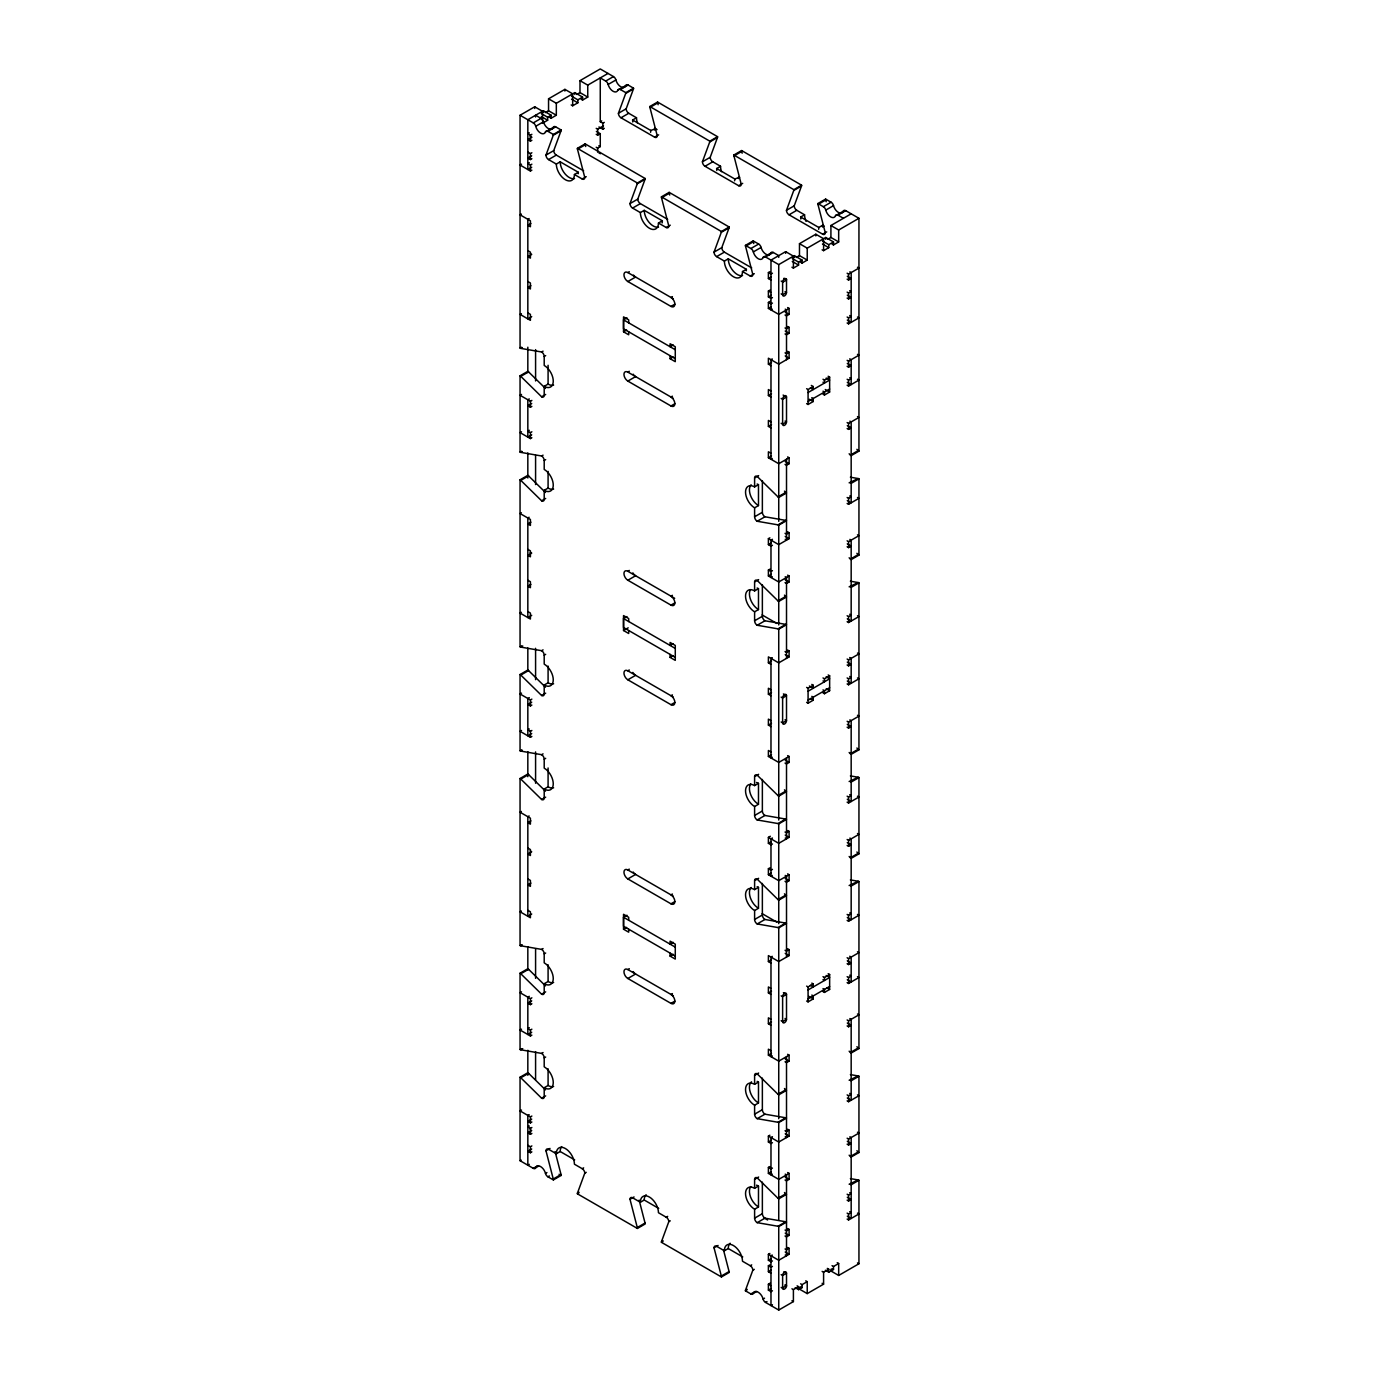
<?xml version="1.0" encoding="UTF-8"?>
<svg xmlns="http://www.w3.org/2000/svg" width="1379" height="1379" viewBox="0 0 1379 1379"><rect width="100%" height="100%" fill="white"/><g stroke="black" fill="none" stroke-linecap="round" stroke-linejoin="round"><path stroke-width="1.5" d="M670.091 953.096L670.091 956.095L675.279 959.077L675.279 944.15L670.091 941.15L670.091 944.15L673.211 942.357M670.091 654.404L670.091 657.387L675.279 660.369L675.279 645.441L670.091 642.459L670.091 645.441L673.211 643.648M670.091 355.696L670.091 358.695L675.279 361.677L675.279 346.732L670.091 343.75L670.091 346.732L673.211 344.94M556.323 164.067L560.202 161.826L578.318 172.272L574.422 174.512A12.807 7.395 60 0 1 565.373 179.735A12.807 7.395 60 0 1 556.323 164.067L548.566 159.585A3.654 2.12 60 0 1 545.981 155.103L553.255 135.263A3.654 2.12 60 0 0 553.375 134.47L561.132 129.988L555.668 126.851A3.654 2.12 60 0 0 553.238 127.437A7.309 4.223 60 0 1 548.359 128.592A7.309 4.223 60 0 1 543.481 121.8A3.654 2.12 60 0 0 541.033 118.404L535.586 115.25L535.586 116.991M545.981 155.103L553.737 150.621L561.029 130.781A3.654 2.12 60 0 0 561.132 129.988M658.662 134.849L654.629 137.176L620.998 117.767A3.654 2.12 60 0 1 618.413 113.285L625.687 93.444A3.654 2.12 60 0 0 625.807 92.652L633.564 88.187L628.1 85.033A3.654 2.12 60 0 0 625.67 85.619A7.309 4.223 60 0 1 620.791 86.774A7.309 4.223 60 0 1 615.913 79.982A3.654 2.12 60 0 0 613.465 76.586L600.261 68.95L579.99 80.654L579.99 92.6L587.747 97.082L587.747 85.136L608.018 73.432M618.413 113.285L626.169 108.803L633.444 88.963A3.654 2.12 60 0 0 633.564 88.187M640.356 212.573L644.234 210.332L662.334 220.795L658.455 223.036A12.807 7.395 60 0 1 649.406 228.259A12.807 7.395 60 0 1 640.356 212.573L632.582 208.091A3.654 2.12 60 0 1 629.996 203.609L637.288 183.786A3.654 2.12 60 0 0 637.391 182.993L645.165 178.512L585.144 143.864L577.387 148.346A3.654 2.12 60 0 0 577.491 149.26L584.782 177.495A3.654 2.12 60 0 1 582.197 178.994L574.422 174.512M629.996 203.609L637.77 199.128L645.044 179.304A3.654 2.12 60 0 0 645.165 178.512M742.695 183.355L738.644 185.7L705.014 166.273A3.654 2.12 60 0 1 702.428 161.791L709.72 141.968A3.654 2.12 60 0 0 709.823 141.175L717.58 136.693L657.576 102.046L649.819 106.528A3.654 2.12 60 0 0 649.923 107.441L657.214 135.676A3.654 2.12 60 0 1 654.629 137.176M702.428 161.791L710.202 157.309L717.476 137.486A3.654 2.12 60 0 0 717.58 136.693M724.371 261.079L728.267 258.838L746.367 269.301L742.488 271.542A12.807 7.395 60 0 1 733.438 276.765A12.807 7.395 60 0 1 724.371 261.079L716.615 256.615A3.654 2.12 60 0 1 714.029 252.133L721.32 232.293A3.654 2.12 60 0 0 721.424 231.5L729.181 227.018L669.177 192.37L661.42 196.852A3.654 2.12 60 0 0 661.524 197.766L668.798 226.018A3.654 2.12 60 0 1 666.212 227.501L658.455 223.036M714.029 252.133L721.786 247.651L729.077 227.811A3.654 2.12 60 0 0 729.181 227.018M826.728 231.879L822.677 234.206L789.047 214.796A3.654 2.12 60 0 1 786.461 210.315L793.752 190.474A3.654 2.12 60 0 0 793.856 189.681L801.613 185.2L741.609 150.552L733.835 155.034A3.654 2.12 60 0 0 733.956 155.948L741.23 184.2A3.654 2.12 60 0 1 738.644 185.7M786.461 210.315L794.218 205.833L801.509 185.993A3.654 2.12 60 0 0 801.613 185.2M639.132 1200.092L645.044 1223.052A3.654 2.12 60 0 1 645.165 1223.966L637.391 1228.448L577.387 1193.8A3.654 2.12 60 0 1 577.491 1193.007L584.782 1173.167L586.23 1172.34M723.613 1250.374L729.077 1271.559A3.654 2.12 60 0 1 729.181 1272.472L721.424 1276.954L661.42 1242.307A3.654 2.12 60 0 1 661.524 1241.514L668.798 1221.691L670.263 1220.846M795.183 1287.676L798.579 1289.641L798.579 1286.659L793.408 1289.641L793.408 1301.586L778.739 1310.05L765.535 1302.414A3.654 2.12 60 0 1 763.087 1299.018A7.309 4.223 60 0 0 758.209 1292.226A7.309 4.223 60 0 0 753.33 1293.381A3.654 2.12 60 0 1 750.9 1293.967L745.436 1290.813A3.654 2.12 60 0 1 745.556 1290.037L752.831 1270.197L754.296 1269.352M543.067 351.145L541.619 351.99L520.797 348.387A3.654 2.12 60 0 1 520.055 348.077L520.055 115.25L534.724 106.786L542.481 111.268L542.481 120.594M548.549 98.805L556.323 103.27L556.323 115.233L548.549 110.751L548.549 98.805L564.907 89.359L572.664 93.841L572.664 105.787L571.199 104.942M549.687 117.37L551.152 118.215L551.152 115.233L543.378 110.751L527.829 119.732L527.829 169.514L531.708 167.273M556.323 103.27L574.819 92.6L582.576 97.082L582.576 100.064L581.128 99.219M545.326 112.613L548.549 110.751M576.75 94.461L579.99 92.6M520.055 115.25L533.277 122.886L541.033 118.404M604.295 122.369L602.847 123.214L600.261 121.714L600.261 77.913L605.709 81.068L613.465 76.586M541.344 113.595L547.653 117.232L551.152 115.233M571.527 96.168L577.835 99.822L582.576 97.082M533.277 122.886A3.654 2.12 60 0 1 535.724 126.282L543.481 121.8M605.709 81.068A3.654 2.12 60 0 1 608.156 84.464L615.913 79.982M542.481 123.214L547.653 120.232L547.653 117.232M551.152 118.215L556.323 115.233M572.664 105.787L577.835 102.804L577.835 99.822M582.576 100.064L587.747 97.082M529.277 132.832L527.829 133.66L530.415 135.159L531.863 134.315M531.708 137.4L527.829 139.641L530.415 141.141L531.863 140.296M535.724 126.282A7.309 4.223 60 0 0 540.602 133.073A7.309 4.223 60 0 0 545.481 131.919L553.238 127.437M608.156 84.464A7.309 4.223 60 0 0 613.034 91.255A7.309 4.223 60 0 0 617.913 90.1L625.67 85.619M545.481 131.919A3.654 2.12 60 0 1 547.911 131.333L555.668 126.851M617.913 90.1A3.654 2.12 60 0 1 620.343 89.514L628.1 85.033M553.255 135.263L561.029 130.781M625.687 93.444L633.444 88.963M527.829 152.086L530.415 153.586L531.863 152.741M531.708 155.827L527.829 158.068L530.415 159.55L531.863 158.723M521.521 164.187L520.055 165.032L530.415 171.013L531.863 170.169M529.277 162.705L527.829 163.532L530.415 165.032L531.863 164.187M600.261 121.714L601.709 120.887M596.211 128.35L597.676 129.195L603.485 125.834M548.566 159.585L556.323 155.103L583.645 170.875M620.998 117.767L628.755 113.285L636.512 117.767A12.807 7.395 60 0 0 637.529 123.145M598.969 126.954L602.847 129.195L604.295 128.35M596.211 134.315L597.676 135.159L600.261 133.677L600.261 146.605L597.676 148.105L596.211 147.26M577.491 149.26L585.248 144.778A3.654 2.12 60 0 1 585.144 143.864M649.923 107.441L657.68 102.96A3.654 2.12 60 0 1 657.576 102.046M632.789 121.99A12.807 7.395 60 0 1 632.633 120.007L636.512 117.767M599.124 153.241L600.261 152.586L600.261 153.776M650.595 132.281A12.807 7.395 60 0 0 650.733 130.453L655.594 128.781M521.365 214.073L520.055 214.814L530.415 220.795L530.415 226.759L527.829 225.277L530.932 223.484M582.197 178.994L586.23 176.667M529.122 218.554L527.829 219.295L527.829 318.859L531.708 316.618M637.288 183.786L645.044 179.304M709.72 141.968L717.476 137.486M632.582 208.091L640.356 203.609L667.677 219.382M705.014 166.273L712.788 161.791L720.545 166.273A12.807 7.395 60 0 0 721.562 171.668M661.524 197.766L669.28 193.284A3.654 2.12 60 0 1 669.177 192.37M733.956 155.948L741.712 151.466A3.654 2.12 60 0 1 741.609 150.552M716.804 170.513A12.807 7.395 60 0 1 716.666 168.514L720.545 166.273M530.932 285.712L527.829 287.504L530.415 288.987L530.415 283.023L527.829 281.523M734.611 180.787A12.807 7.395 60 0 0 734.766 178.977L739.627 177.288M666.212 227.501L670.263 225.173M521.365 313.636L520.055 314.378L530.415 320.359L530.415 314.378L527.829 312.895M672.418 296.623L670.97 297.45A5.482 3.172 60 0 1 674.848 304.173L670.97 306.414L627.841 281.523A5.482 3.172 60 0 1 623.963 274.8A5.482 3.172 60 0 1 627.841 272.559L629.307 271.715M627.841 281.523L635.616 277.041A5.482 3.172 60 0 1 633.478 275.093M520.055 348.077L521.521 347.249M721.32 232.293L729.077 227.811M793.752 190.474L801.509 185.993M520.797 348.387L522.262 347.542M716.615 256.615L724.371 252.133L751.71 267.905M789.047 214.796L796.803 210.315L804.578 214.796A12.807 7.395 60 0 0 806.043 221.364M545.481 388.482L528.571 371.882A3.654 2.12 60 0 0 527.829 371.33L520.055 375.812A3.654 2.12 60 0 1 520.797 376.364L541.619 396.79A3.654 2.12 60 0 0 544.205 395.308L544.205 386.344A12.807 7.395 60 0 0 553.255 381.121A12.807 7.395 60 0 0 544.205 365.435L544.205 356.471L545.67 355.627M742.488 271.542L750.245 276.024A3.654 2.12 60 0 0 752.831 274.524L745.556 246.289A3.654 2.12 60 0 1 745.436 245.376L753.193 240.894L758.657 244.031A3.654 2.12 60 0 1 761.087 247.444A7.309 4.223 60 0 0 765.966 254.236A7.309 4.223 60 0 0 770.844 253.064A3.654 2.12 60 0 1 773.291 252.478L778.739 255.632L778.739 257.373M822.677 234.206A3.654 2.12 60 0 0 825.263 232.706L817.971 204.471A3.654 2.12 60 0 1 817.868 203.558L825.625 199.076L831.089 202.213A3.654 2.12 60 0 1 833.519 205.626A7.309 4.223 60 0 0 838.398 212.418A7.309 4.223 60 0 0 843.276 211.246A3.654 2.12 60 0 1 845.723 210.659L858.945 218.296L858.945 451.14L851.171 455.622A3.654 2.12 60 0 1 850.429 455.07L849.136 453.777M745.556 246.289L753.313 241.808A3.654 2.12 60 0 1 753.193 240.894M817.971 204.471L825.745 199.989A3.654 2.12 60 0 1 825.625 199.076M520.797 376.364L528.571 371.882M800.837 219.02A12.807 7.395 60 0 1 800.682 217.037L804.578 214.796M628.703 331.805L628.703 334.787L623.532 331.805L623.532 319.859L626.98 317.859M745.436 245.376L750.9 248.513L758.657 244.031M817.868 203.558L823.332 206.695L831.089 202.213M750.9 248.513A3.654 2.12 60 0 1 753.33 251.909L761.087 247.444M823.332 206.695A3.654 2.12 60 0 1 825.762 210.108L833.519 205.626M623.532 331.805L626.635 330.012M521.521 394.446L520.055 395.273L530.415 401.255L531.863 400.41M753.33 251.909A7.309 4.223 60 0 0 758.209 258.718A7.309 4.223 60 0 0 763.087 257.545L770.844 253.064M825.762 210.108A7.309 4.223 60 0 0 830.641 216.899A7.309 4.223 60 0 0 835.519 215.727L843.276 211.246M763.087 257.545A3.654 2.12 60 0 1 765.535 256.959L773.291 252.478M835.519 215.727A3.654 2.12 60 0 1 837.967 215.141L845.723 210.659M818.643 229.293A12.807 7.395 60 0 0 818.798 227.483L822.677 225.242L824.125 226.087M544.205 386.344L548.084 384.103A12.807 7.395 60 0 0 553.617 385.12M529.277 398.927L527.829 399.755L527.829 437.091L531.708 434.85M791.942 267.233L793.408 268.078L793.408 256.132L785.651 251.65L770.982 260.114L770.982 309.896L772.274 309.155M799.475 243.669L807.232 248.151L807.232 260.097L799.475 255.615L799.475 243.669L815.816 234.223L823.591 238.705L823.591 250.65L822.125 249.823M858.945 218.296L838.673 230L838.673 241.946L830.916 237.464L830.916 225.518L851.171 213.814M750.245 276.024L754.296 273.68M541.619 396.79L545.67 394.463M531.708 403.495L527.829 405.736L530.415 407.236L531.863 406.391M765.535 256.959L778.739 264.596L794.304 255.615L802.061 260.097L802.061 263.079L800.613 262.234M807.232 248.151L825.745 237.464L833.502 241.946L833.502 244.928L832.037 244.1M770.982 280.023L768.396 278.541L768.396 272.559L769.861 271.715M796.252 257.477L799.475 255.615M827.676 239.325L830.916 237.464M772.447 273.214L770.982 274.059L768.396 272.559M768.396 278.541L771.309 276.851M792.27 258.459L798.579 262.113L802.061 260.097M822.453 241.049L828.762 244.686L833.502 241.946M793.408 268.078L798.579 265.096L798.579 262.113M802.061 263.079L807.232 260.097M823.591 250.65L828.762 247.668L828.762 244.686M833.502 244.928L838.673 241.946M521.521 431.782L520.055 432.61L530.415 438.591L531.863 437.746M782.617 282.264L786.513 280.023L783.927 278.541M672.418 396.187L670.97 397.014A5.482 3.172 60 0 1 674.848 403.737L670.97 405.978L627.841 381.087A5.482 3.172 60 0 1 623.963 374.364A5.482 3.172 60 0 1 627.841 372.123L629.307 371.296M772.447 297.605L770.982 298.45L768.396 296.95L768.396 290.986L769.861 290.142M529.277 430.282L527.829 431.127L530.415 432.61L531.863 431.782M768.396 296.95L771.309 295.278M627.841 381.087L635.616 376.605A5.482 3.172 60 0 1 633.168 374.192M670.091 358.695L673.211 356.902M785.047 315.033L786.513 315.877L789.098 314.378L789.098 308.413L778.739 314.378L768.396 308.413L768.396 302.432L770.344 301.312M772.447 303.087L770.982 303.932L768.396 302.432M768.396 308.413L771.309 306.724M520.055 375.812L520.055 452.088L521.521 451.243M520.055 452.088A3.654 2.12 60 0 0 520.797 452.381L522.262 451.554M847.137 273.214L848.585 274.059L858.945 268.078L857.479 267.25M520.797 452.381L541.619 456.001L543.067 455.156M847.137 279.196L848.585 280.023L851.171 278.541L847.292 276.3M545.481 492.493L528.571 475.893A3.654 2.12 60 0 0 527.829 475.341L520.055 479.806A3.654 2.12 60 0 1 520.797 480.375L541.619 500.801A3.654 2.12 60 0 0 544.205 499.301L544.205 490.338A12.807 7.395 60 0 0 553.255 485.115A12.807 7.395 60 0 0 544.205 469.429L544.205 460.465L545.67 459.638M520.797 480.375L528.571 475.893M785.047 333.959L786.513 334.787L789.098 333.304L789.098 327.323L786.513 328.823L785.047 327.978M847.137 292.141L848.585 292.969L851.171 291.486L849.723 290.641M847.137 298.105L848.585 298.95L851.171 297.45L847.292 295.209M544.205 490.338L548.084 488.097A12.807 7.395 60 0 0 553.617 489.114M772.274 358.936L770.982 359.678L770.982 459.241L772.274 458.5M787.633 351.369L789.098 352.214L789.098 358.195L778.739 364.159L768.396 358.195L768.396 364.159L771.499 362.367M789.098 352.214L786.513 353.713L785.047 352.869M847.137 317.032L848.585 317.859L851.171 316.377L849.723 315.532M541.619 500.801L545.67 498.457M521.365 512.764L520.055 513.522L530.415 519.487L530.415 525.468L527.829 523.968L530.932 522.176M847.137 322.996L848.585 323.841L858.945 317.859L857.479 317.032M529.122 517.246L527.829 518.004L527.829 617.568L531.708 615.327M770.982 391.05L768.396 389.55L768.396 395.532L771.499 393.739M847.137 360.333L848.585 361.177L858.945 355.196L857.479 354.369M806.629 388.706L808.077 389.55L813.248 386.551L813.248 389.55L810.352 387.861M823.004 379.242L824.47 380.087L829.641 377.105L829.641 392.032L824.47 395.015L823.004 394.17M847.137 366.314L848.585 367.159L851.171 365.659L847.292 363.418M808.06 392.532L829.624 380.087L826.176 378.105M808.06 401.496L829.624 389.05M770.982 421.905L768.396 420.423L768.396 426.387L771.499 424.594M847.137 379.259L848.585 380.087L851.171 378.604L849.723 377.76M806.629 403.633L808.077 404.478L813.248 401.496L813.248 398.497L811.8 397.669M847.137 385.224L848.585 386.068L858.945 380.087L857.479 379.259M530.932 584.403L527.829 586.196L530.415 587.695L530.415 581.714L527.829 580.231M770.982 453.277L768.396 451.778L768.396 457.759L771.499 455.966M521.365 612.328L520.055 613.086L530.415 619.05L530.415 613.086L527.829 611.587M785.047 464.378L786.513 465.223L789.098 463.723L789.098 457.759L778.739 463.723L768.396 457.759M847.137 422.56L848.585 423.405L858.945 417.441L857.479 416.596M757.192 521.262L764.949 516.78L785.771 520.383A3.654 2.12 60 0 1 786.513 520.676L778.739 525.158A3.654 2.12 60 0 0 777.997 524.865L757.192 521.262A3.654 2.12 60 0 1 754.606 516.78L754.606 507.817A12.807 7.395 60 0 1 745.539 492.131A12.807 7.395 60 0 1 754.606 486.908L754.606 477.944L758.64 475.617M847.137 428.541L848.585 429.386L851.171 427.886L847.292 425.646M754.606 486.908L758.484 484.667L758.484 505.576L754.606 507.817M672.418 595.314L670.97 596.159A5.482 3.172 60 0 1 674.848 602.882L670.97 605.122L627.841 580.231A5.482 3.172 60 0 1 623.963 573.509A5.482 3.172 60 0 1 627.841 571.268L629.307 570.423M627.841 580.231L635.616 575.75A5.482 3.172 60 0 1 632.858 572.854M777.997 496.888L785.771 492.406A3.654 2.12 60 0 0 786.513 492.958L778.739 497.44A3.654 2.12 60 0 1 777.997 496.888L757.192 476.444A3.654 2.12 60 0 0 754.606 477.944M850.429 455.07L858.203 450.588A3.654 2.12 60 0 0 858.945 451.14M520.055 479.806L520.055 646.785L521.521 645.941M520.055 646.785A3.654 2.12 60 0 0 520.797 647.096L522.744 645.975M754.606 516.78L762.363 512.298L762.363 480.737M520.797 647.096L541.619 650.698L543.067 649.854M545.481 687.19L528.571 670.59A3.654 2.12 60 0 0 527.829 670.039L520.055 674.521A3.654 2.12 60 0 1 520.797 675.072L541.619 695.499A3.654 2.12 60 0 0 544.205 693.999L544.205 685.035A12.807 7.395 60 0 0 553.255 679.813A12.807 7.395 60 0 0 544.205 664.126L544.205 655.18L545.67 654.336M777.997 524.865L785.771 520.383M849.136 482.822L858.203 478.565A3.654 2.12 60 0 1 858.945 478.858L858.945 555.134L851.171 559.615A3.654 2.12 60 0 1 850.429 559.064L849.136 557.788M858.945 478.858L851.171 483.339A3.654 2.12 60 0 0 850.429 483.046M520.797 675.072L528.571 670.59M628.703 630.513L628.703 633.495L623.532 630.513L623.532 618.55L626.98 616.568M772.447 545.274L770.982 546.118L768.396 544.636L768.396 538.655L769.861 537.81M772.447 539.31L770.982 540.154L770.982 577.491L772.274 576.732M768.396 544.636L771.309 542.947M768.396 538.655L778.739 544.636L789.098 538.655L789.098 532.673L786.513 534.173L785.047 533.328M847.137 497.491L848.585 498.336L851.171 496.836L849.723 495.992M623.532 630.513L628.186 627.824M521.521 693.137L520.055 693.982L530.415 699.963L531.863 699.119M847.137 503.473L848.585 504.3L858.945 498.336L857.479 497.491M544.205 685.035L548.084 682.795A12.807 7.395 60 0 0 553.617 683.812M529.277 697.619L527.829 698.463L527.829 735.8L531.708 733.559M541.619 695.499L545.67 693.172M531.708 702.204L527.829 704.428L530.415 705.927L531.863 705.083M785.047 582.627L786.513 583.455L789.098 581.972L789.098 575.991L778.739 581.972L768.396 575.991L768.396 570.01L769.861 569.182M772.447 570.665L770.982 571.509L768.396 570.01M757.192 625.256L764.949 620.774L785.771 624.377A3.654 2.12 60 0 1 786.513 624.687L778.739 629.169A3.654 2.12 60 0 0 777.997 628.858L757.192 625.256A3.654 2.12 60 0 1 754.606 620.774L754.606 611.811A12.807 7.395 60 0 1 745.539 596.124A12.807 7.395 60 0 1 754.606 590.901L754.606 581.938L758.64 579.611M768.396 575.991L771.309 574.319M754.606 590.901L758.484 588.661L758.484 609.57L754.606 611.811M521.521 730.474L520.055 731.318L530.415 737.3L531.863 736.455M847.137 540.809L848.585 541.637L858.945 535.673L857.479 534.828M672.418 694.878L670.97 695.723A5.482 3.172 60 0 1 674.848 702.445L670.97 704.686L627.841 679.795A5.482 3.172 60 0 1 623.963 673.073A5.482 3.172 60 0 1 627.841 670.832L629.307 669.987M529.277 728.991L527.829 729.819L530.415 731.318L531.863 730.474M847.137 546.773L848.585 547.618L851.171 546.118L847.292 543.878M627.841 679.795L635.616 675.314A5.482 3.172 60 0 1 632.858 672.418M670.091 657.387L673.211 655.594M777.997 600.882L785.771 596.4A3.654 2.12 60 0 0 786.513 596.952L778.739 601.434A3.654 2.12 60 0 1 777.997 600.882L757.192 580.456A3.654 2.12 60 0 0 754.606 581.938M850.429 559.064L858.203 554.582A3.654 2.12 60 0 0 858.945 555.134M520.055 674.521L520.055 750.779L521.521 749.952M520.055 750.779A3.654 2.12 60 0 0 520.797 751.09L522.262 750.245M754.606 620.774L762.363 616.292L762.363 584.748M520.797 751.09L541.619 754.692L543.067 753.848M545.481 791.184L528.571 774.584A3.654 2.12 60 0 0 527.829 774.033L520.055 778.514A3.654 2.12 60 0 1 520.797 779.066L541.619 799.492A3.654 2.12 60 0 0 544.205 798.01L544.205 789.047A12.807 7.395 60 0 0 553.255 783.824A12.807 7.395 60 0 0 544.205 768.137L544.205 759.174L545.67 758.329M777.997 628.858L785.771 624.377M849.136 586.816L858.203 582.559A3.654 2.12 60 0 1 858.945 582.869L858.945 749.831L851.171 754.313A3.654 2.12 60 0 1 850.429 753.761L849.136 752.486M858.945 582.869L851.171 587.351A3.654 2.12 60 0 0 850.429 587.04M520.797 779.066L528.571 774.584M544.205 789.047L548.084 786.806A12.807 7.395 60 0 0 553.617 787.823M772.274 657.645L770.982 658.386L770.982 757.95L772.274 757.209M787.633 650.078L789.098 650.922L789.098 656.887L778.739 662.868L768.396 656.887L768.396 662.868L771.499 661.075M789.098 650.922L786.513 652.405L785.047 651.577M847.137 615.723L848.585 616.568L851.171 615.068L849.723 614.241M541.619 799.492L545.67 797.165M521.365 811.473L520.055 812.214L530.415 818.195L530.415 824.159L527.829 822.677L530.932 820.884M847.137 621.705L848.585 622.532L858.945 616.568L857.479 615.723M529.122 815.954L527.829 816.696L527.829 916.259L531.708 914.018M770.982 689.741L768.396 688.259L768.396 694.223L771.499 692.43M847.137 659.041L848.585 659.886L858.945 653.905L857.479 653.06M806.629 687.397L808.077 688.242L813.248 685.26L813.248 688.242L809.37 686.001M823.004 677.951L824.47 678.778L829.641 675.796L829.641 690.741L824.47 693.723L823.004 692.879M847.137 665.006L848.585 665.85L851.171 664.35L847.292 662.127M808.06 691.241L829.624 678.796L826.176 676.796M808.06 700.204L829.624 687.759M770.982 720.614L768.396 719.114L768.396 725.095L771.499 723.303M847.137 677.951L848.585 678.796L851.171 677.296L849.723 676.468M806.629 702.342L808.077 703.187L813.248 700.187L813.248 697.205L811.8 696.361M847.137 683.932L848.585 684.777L858.945 678.796L857.479 677.951M530.932 883.112L527.829 884.904L530.415 886.387L530.415 880.423L527.829 878.923M770.982 751.969L768.396 750.486L768.396 756.45L771.499 754.658M521.365 911.036L520.055 911.778L530.415 917.759L530.415 911.778L527.829 910.295M785.047 763.087L786.513 763.932L789.098 762.432L789.098 756.45L778.739 762.432L768.396 756.45M847.137 721.269L848.585 722.113L858.945 716.132L857.479 715.287M757.192 819.953L764.949 815.472L785.771 819.074A3.654 2.12 60 0 1 786.513 819.385L778.739 823.866A3.654 2.12 60 0 0 777.997 823.556L757.192 819.953A3.654 2.12 60 0 1 754.606 815.472L754.606 806.508A12.807 7.395 60 0 1 745.539 790.839A12.807 7.395 60 0 1 754.606 785.599L754.606 776.636L758.64 774.308M847.137 727.233L848.585 728.078L851.171 726.595L847.292 724.354M754.606 785.599L758.484 783.358L758.484 804.267L754.606 806.508M672.418 894.023L670.97 894.85A5.482 3.172 60 0 1 674.848 901.573L670.97 903.814L627.841 878.923A5.482 3.172 60 0 1 623.963 872.2A5.482 3.172 60 0 1 627.841 869.959L629.307 869.132M627.841 878.923L635.616 874.441A5.482 3.172 60 0 1 633.168 872.028M777.997 795.58L785.771 791.098A3.654 2.12 60 0 0 786.513 791.649L778.739 796.131A3.654 2.12 60 0 1 777.997 795.58L757.192 775.153A3.654 2.12 60 0 0 754.606 776.636M850.429 753.761L858.203 749.28A3.654 2.12 60 0 0 858.945 749.831M520.055 778.514L520.055 945.494L521.521 944.649M520.055 945.494A3.654 2.12 60 0 0 520.797 945.787L522.262 944.943M754.606 815.472L762.363 810.99L762.363 779.445M520.797 945.787L541.619 949.39L543.067 948.562M545.481 985.882L528.571 969.282A3.654 2.12 60 0 0 527.829 968.73L520.055 973.212A3.654 2.12 60 0 1 520.797 973.764L541.619 994.207A3.654 2.12 60 0 0 544.205 992.708L544.205 983.744A12.807 7.395 60 0 0 553.255 978.521A12.807 7.395 60 0 0 544.205 962.835L544.205 953.872L545.67 953.027M777.997 823.556L785.771 819.074M849.136 781.514L858.203 777.256A3.654 2.12 60 0 1 858.945 777.566L858.945 853.842L851.171 858.324A3.654 2.12 60 0 1 850.429 857.772L849.136 856.48M858.945 777.566L851.171 782.048A3.654 2.12 60 0 0 850.429 781.738M520.797 973.764L528.571 969.282M628.703 929.205L628.703 932.187L623.532 929.205L623.532 917.259L626.98 915.26M772.447 843.982L770.982 844.827L768.396 843.327L768.396 837.363L770.344 836.243M772.447 838.001L770.982 838.846L770.982 876.182L772.274 875.441M768.396 843.327L771.309 841.655M768.396 837.363L778.739 843.327L789.098 837.363L789.098 831.382L786.513 832.882L785.047 832.037M847.137 796.183L848.585 797.028L851.171 795.545L849.723 794.7M623.532 929.205L626.635 927.412M521.521 991.846L520.055 992.69L530.415 998.655L531.863 997.81M847.137 802.164L848.585 803.009L858.945 797.028L857.479 796.2M544.205 983.744L548.084 981.503A12.807 7.395 60 0 0 553.617 982.52M529.277 996.327L527.829 997.155L527.829 1034.509L531.708 1032.268M541.619 994.207L545.67 991.863M531.708 1000.895L527.829 1003.136L530.415 1004.636L531.863 1003.791M785.047 881.319L786.513 882.164L789.098 880.664L789.098 874.7L778.739 880.664L768.396 874.7L768.396 868.718L769.861 867.874M772.447 869.373L770.982 870.218L768.396 868.718M757.192 923.947L764.949 919.483L785.771 923.085A3.654 2.12 60 0 1 786.513 923.378L778.739 927.86A3.654 2.12 60 0 0 777.997 927.567L757.192 923.947A3.654 2.12 60 0 1 754.606 919.483L754.606 910.519A12.807 7.395 60 0 1 745.539 894.833A12.807 7.395 60 0 1 754.606 889.61L754.606 880.647L758.64 878.302M768.396 874.7L771.309 873.01M754.606 889.61L758.484 887.369L758.484 908.278L754.606 910.519M521.521 1029.182L520.055 1030.027L530.415 1035.991L531.863 1035.146M847.137 839.501L848.585 840.345L858.945 834.364L857.479 833.537M672.418 993.587L670.97 994.431A5.482 3.172 60 0 1 674.848 1001.137L670.97 1003.378L627.841 978.487A5.482 3.172 60 0 1 623.963 971.764A5.482 3.172 60 0 1 627.841 969.54L629.307 968.696M529.277 1027.683L527.829 1028.527L530.415 1030.027L531.863 1029.182M847.137 845.482L848.585 846.31L851.171 844.827L847.292 842.586M627.841 978.487L635.616 974.005A5.482 3.172 60 0 1 633.168 971.592M670.091 956.095L673.211 954.302M777.997 899.573L785.771 895.109A3.654 2.12 60 0 0 786.513 895.66L778.739 900.142A3.654 2.12 60 0 1 777.997 899.573L757.192 879.147A3.654 2.12 60 0 0 754.606 880.647M850.429 857.772L858.203 853.291A3.654 2.12 60 0 0 858.945 853.842M520.055 973.212L520.055 1049.488L521.521 1048.643M520.055 1049.488A3.654 2.12 60 0 0 520.797 1049.781L522.744 1048.661M754.606 919.483L762.363 915.001L762.363 883.439M520.797 1049.781L541.619 1053.401L543.067 1052.556M545.481 1089.893L528.571 1073.293A3.654 2.12 60 0 0 527.829 1072.741L520.055 1077.223A3.654 2.12 60 0 1 520.797 1077.775L541.619 1098.201A3.654 2.12 60 0 0 544.205 1096.701L544.205 1087.738A12.807 7.395 60 0 0 553.255 1082.515A12.807 7.395 60 0 0 544.205 1066.829L544.205 1057.883L545.67 1057.038M777.997 927.567L785.771 923.085M849.136 885.525L858.203 881.267A3.654 2.12 60 0 1 858.945 881.56L858.945 1048.54L851.171 1053.022A3.654 2.12 60 0 1 850.429 1052.47L849.136 1051.194M858.945 881.56L851.171 886.042A3.654 2.12 60 0 0 850.429 885.749M520.797 1077.775L528.571 1073.293M544.205 1087.738L548.084 1085.497A12.807 7.395 60 0 0 553.617 1086.514M772.274 956.336L770.982 957.078L770.982 1056.659L772.274 1055.9M787.633 948.769L789.098 949.614L789.098 955.595L778.739 961.559L768.396 955.595L768.396 961.559L771.499 959.767M789.098 949.614L786.513 951.114L785.047 950.269M847.137 914.432L848.585 915.26L851.171 913.777L849.723 912.932M541.619 1098.201L545.67 1095.874M521.521 1110.078L520.055 1110.922L530.415 1116.887L531.863 1116.059M847.137 920.396L848.585 921.241L858.945 915.26L857.479 914.432M529.122 1114.646L527.829 1115.404L527.829 1165.186L529.277 1164.341M531.708 1119.127L527.829 1121.368L530.415 1122.868L531.863 1122.023M529.277 1126.005L527.829 1126.85L530.415 1128.35L531.863 1127.505M770.982 988.45L768.396 986.95L768.396 992.932L771.499 991.139M530.243 1129.746L531.708 1130.59L527.829 1132.831L530.415 1134.314L531.863 1133.469M847.137 957.733L848.585 958.577L858.945 952.613L857.479 951.769M527.829 1145.277L530.415 1146.759L531.863 1145.915M806.629 986.106L808.077 986.95L813.248 983.951L813.248 986.95L810.352 985.261M823.004 976.642L824.47 977.487L829.641 974.505L829.641 989.432L824.47 992.415L823.004 991.587M847.137 963.714L848.585 964.559L851.171 963.059L847.292 960.818M531.708 1149L527.829 1151.241L530.415 1152.741L531.863 1151.896M808.06 989.95L829.624 977.504L826.176 975.505M520.055 1077.223L520.055 1160.704L521.159 1160.067M808.06 998.896L829.624 986.45M555.099 1151.586L561.029 1174.529A3.654 2.12 60 0 1 561.132 1175.442L553.375 1179.924A3.654 2.12 60 0 0 553.255 1179.011L545.981 1150.775L550.014 1148.431M770.982 1019.322L768.396 1017.823L768.396 1023.787L771.499 1021.994M847.137 976.66L848.585 977.504L851.171 976.004L849.723 975.16M806.629 1001.033L808.077 1001.878L813.248 998.896L813.248 995.914L811.8 995.069M847.137 982.624L848.585 983.468L858.945 977.504L857.479 976.66M545.981 1150.775A3.654 2.12 60 0 1 548.566 1149.276L556.323 1153.758L560.202 1151.517A12.807 7.395 60 0 1 561.701 1146.621M520.055 1160.704L533.277 1168.341L535.224 1167.22M535.707 1166.927L537.638 1165.807M533.277 1168.341A3.654 2.12 60 0 0 535.724 1167.754L538.637 1166.065M535.724 1167.754A7.309 4.223 60 0 1 540.602 1166.582A7.309 4.223 60 0 1 545.481 1173.374L546.929 1172.546M545.481 1173.374A3.654 2.12 60 0 0 547.911 1176.787L549.376 1175.942M553.255 1179.011L561.029 1174.529M770.982 1050.677L768.396 1049.178L768.396 1055.159L771.499 1053.366M556.323 1153.758A12.807 7.395 60 0 1 565.373 1148.535A12.807 7.395 60 0 1 574.422 1164.204L582.197 1168.685L583.645 1167.858M785.047 1061.778L786.513 1062.623L789.098 1061.14L789.098 1055.159L778.739 1061.14L768.396 1055.159M847.137 1019.96L848.585 1020.805L858.945 1014.841L857.479 1013.996M757.192 1118.662L764.949 1114.18L785.771 1117.783A3.654 2.12 60 0 1 786.513 1118.076L778.739 1122.558A3.654 2.12 60 0 0 777.997 1122.265L757.192 1118.662A3.654 2.12 60 0 1 754.606 1114.18L754.606 1105.217A12.807 7.395 60 0 1 745.539 1089.531A12.807 7.395 60 0 1 754.606 1084.308L754.606 1075.344L758.64 1073.017M847.137 1025.942L848.585 1026.786L851.171 1025.286L847.292 1023.046M754.606 1084.308L758.484 1082.067L758.484 1102.976L754.606 1105.217M577.491 1193.007L578.939 1192.163M577.387 1193.8L578.835 1192.956M777.997 1094.288L785.771 1089.806A3.654 2.12 60 0 0 786.513 1090.358L778.739 1094.84A3.654 2.12 60 0 1 777.997 1094.288L757.192 1073.845A3.654 2.12 60 0 0 754.606 1075.344M850.429 1052.47L858.203 1047.988A3.654 2.12 60 0 0 858.945 1048.54M754.606 1114.18L762.363 1109.699L762.363 1078.137M637.391 1228.448A3.654 2.12 60 0 0 637.288 1227.534L629.996 1199.282L634.047 1196.955M777.997 1122.265L785.771 1117.783M849.136 1080.222L858.203 1075.965A3.654 2.12 60 0 1 858.945 1076.258L858.945 1152.534L851.171 1157.015A3.654 2.12 60 0 1 850.429 1156.464L849.136 1155.188M629.996 1199.282A3.654 2.12 60 0 1 632.582 1197.782L640.356 1202.264L644.234 1200.023A12.807 7.395 60 0 1 646.113 1194.731M858.945 1076.258L851.171 1080.74A3.654 2.12 60 0 0 850.429 1080.446M772.447 1142.691L770.982 1143.519L768.396 1142.036L768.396 1136.055L769.861 1135.21M772.447 1136.71L770.982 1137.554L770.982 1174.891L772.274 1174.15M768.396 1142.036L771.309 1140.347M768.396 1136.055L778.739 1142.036L789.098 1136.055L789.098 1130.091L786.513 1131.573L785.047 1130.728M847.137 1094.892L848.585 1095.736L851.171 1094.236L849.723 1093.392M847.137 1100.873L848.585 1101.7L858.945 1095.736L857.479 1094.892M637.288 1227.534L645.044 1223.052M640.356 1202.264A12.807 7.395 60 0 1 649.406 1197.041A12.807 7.395 60 0 1 658.455 1212.727L666.212 1217.209L667.677 1216.364M785.047 1180.028L786.513 1180.855L789.098 1179.373L789.098 1173.391L778.739 1179.373L768.396 1173.391L768.396 1167.427L769.861 1166.582M772.447 1168.082L770.982 1168.909L768.396 1167.427M757.192 1222.656L764.949 1218.174L785.771 1221.777A3.654 2.12 60 0 1 786.513 1222.087L778.739 1226.569A3.654 2.12 60 0 0 777.997 1226.259L757.192 1222.656A3.654 2.12 60 0 1 754.606 1218.174L754.606 1209.211A12.807 7.395 60 0 1 745.539 1193.542A12.807 7.395 60 0 1 754.606 1188.302L754.606 1179.338L758.64 1177.011M768.396 1173.391L771.309 1171.719M661.524 1241.514L662.971 1240.669M754.606 1188.302L758.484 1186.061L758.484 1206.97L754.606 1209.211M661.42 1242.307L662.868 1241.462M847.137 1138.209L848.585 1139.037L858.945 1133.073L857.479 1132.228M847.137 1144.174L848.585 1145.018L851.171 1143.519L847.292 1141.278M777.997 1198.282L785.771 1193.8A3.654 2.12 60 0 0 786.513 1194.352L778.739 1198.834A3.654 2.12 60 0 1 777.997 1198.282L757.192 1177.856A3.654 2.12 60 0 0 754.606 1179.338M850.429 1156.464L858.203 1151.982A3.654 2.12 60 0 0 858.945 1152.534M754.606 1218.174L762.363 1213.692L762.363 1182.148M721.424 1276.954A3.654 2.12 60 0 0 721.32 1276.04L714.029 1247.788L718.08 1245.461M714.029 1247.788A3.654 2.12 60 0 1 716.615 1246.306L724.371 1250.787L728.267 1248.547A12.807 7.395 60 0 1 730.146 1243.237M777.997 1226.259L785.771 1221.777M849.136 1184.216L858.203 1179.959A3.654 2.12 60 0 1 858.945 1180.269L858.945 1263.75L838.673 1275.454L830.916 1270.973L830.916 1269.283M858.945 1180.269L851.171 1184.751A3.654 2.12 60 0 0 850.429 1184.44M785.047 1236.032L786.513 1236.877L789.098 1235.377L789.098 1229.396L786.513 1230.895L785.047 1230.051M847.137 1194.214L848.585 1195.059L851.171 1193.559L849.723 1192.714M847.137 1200.178L848.585 1201.023L851.171 1199.523L847.292 1197.3M721.32 1276.04L729.077 1271.559M772.447 1260.923L770.982 1261.768L768.396 1260.268L768.396 1254.287L769.861 1253.459M724.371 1250.787A12.807 7.395 60 0 1 733.438 1245.547A12.807 7.395 60 0 1 742.488 1261.233L750.245 1265.715L751.71 1264.871M772.274 1255.045L770.982 1255.786L770.982 1305.568L772.447 1304.724M768.396 1260.268L771.309 1258.579M768.396 1254.287L778.739 1260.268L789.098 1254.287L789.098 1248.323L786.513 1249.805L785.047 1248.978M847.137 1213.124L848.585 1213.968L851.171 1212.469L849.723 1211.641M770.982 1273.213L768.396 1271.714L768.396 1265.75L769.861 1264.905M847.137 1219.105L848.585 1219.95L858.945 1213.968L857.479 1213.124M772.447 1266.405L770.982 1267.232L768.396 1265.75M768.396 1271.714L771.309 1270.042M745.556 1290.037L747.004 1289.193M745.436 1290.813L746.901 1289.986M750.9 1293.967L752.831 1292.847M753.813 1292.295L755.261 1291.451M772.447 1290.796L770.982 1291.623L768.396 1290.141L768.396 1284.159L770.344 1283.039M753.33 1293.381L756.726 1291.434M768.396 1290.141L771.309 1288.451M763.087 1299.018L764.552 1298.173M782.617 1287.9L786.513 1285.659L785.22 1284.918M765.535 1302.414L766.983 1301.586M800.613 1283.797L802.061 1284.642L807.232 1281.66L807.232 1293.605L799.475 1289.124L799.475 1287.434M822.125 1271.369L823.591 1272.214L828.762 1269.232L828.762 1272.214L825.366 1270.249M832.037 1265.646L833.502 1266.491L838.673 1263.509L838.673 1275.454M798.579 1289.641L802.061 1287.624L802.061 1284.642M828.762 1272.214L833.502 1269.473L833.502 1266.491M807.232 1293.605L823.591 1284.159L823.591 1272.214M850.395 477.203L858.203 478.565M850.395 581.214L858.203 582.559M850.395 775.912L858.203 777.256M850.395 879.905L858.203 881.267M850.395 1074.603L858.203 1075.965M850.395 1178.614L858.203 1179.959M620.343 89.514L625.704 92.6M649.819 106.528L709.823 141.175M733.835 155.034L793.856 189.681M837.967 215.141L843.414 218.296M579.99 80.654L587.747 85.136M830.916 225.518L838.673 230M656.076 129.057L657.042 129.609M632.633 120.007L650.733 130.453M716.666 168.514L734.766 178.977M800.682 217.037L818.798 227.483M571.527 99.167L577.835 102.804M822.453 244.031L828.762 247.668M849.878 271.818L851.171 272.559L851.171 322.341L847.292 320.1M596.383 131.436L600.261 133.677M598.796 145.778L600.261 146.605M541.344 116.594L547.653 120.232M792.27 261.458L798.579 265.096M547.911 131.333L553.375 134.47M577.387 148.346L637.391 182.993M661.42 196.852L721.424 231.5M784.082 278.265L786.513 279.661L786.513 292.469A2.741 1.586 -60 0 1 784.565 295.83A2.741 1.586 -60 0 1 782.617 294.71L781.169 293.882M530.243 136.193L531.708 137.038M781.169 281.057L782.617 281.902L782.617 294.71L786.513 292.469L785.047 291.641M768.396 290.986L770.982 292.469M787.633 307.569L789.098 308.413M785.22 309.155L786.513 309.896L786.513 359.678M785.22 312.137L789.098 314.378M849.723 358.85L851.171 359.678L851.171 384.569L847.292 382.328M787.633 326.478L789.098 327.323M785.22 331.063L789.098 333.304M828.176 376.26L829.641 377.105M785.22 355.954L789.098 358.195M823.004 382.224L824.47 383.069L824.47 380.087M627.841 272.559L673.331 298.829M825.28 389.516L829.641 392.032M823.004 391.188L824.47 392.032L824.47 395.015M811.317 385.43L813.248 386.551M768.396 364.159L770.982 365.659M849.878 421.164L851.171 421.905L851.171 502.818L847.292 500.577M809.37 399.255L813.248 401.496M783.117 395.066L786.513 397.014L786.513 421.905A2.741 1.586 -60 0 1 784.565 425.266A2.741 1.586 -60 0 1 782.617 424.146L781.169 423.319M527.829 250.65L530.415 252.15L530.415 258.132L527.829 256.632L531.708 254.391L530.243 253.546M781.169 398.428L782.617 399.255L786.513 397.014A2.741 1.586 -60 0 0 784.565 395.894A2.741 1.586 -60 0 0 782.617 399.255L782.617 424.146L786.513 421.905L785.047 421.078M768.396 395.532L770.982 397.014M623.532 319.859L675.279 349.732M675.279 358.695L623.532 328.823L623.532 316.877L628.703 319.859L628.703 322.841M768.396 426.387L770.982 427.886M787.633 456.914L789.098 457.759M785.22 461.482L789.098 463.723M627.841 372.123L673.331 398.393M849.878 539.396L851.171 540.154L851.171 621.05L847.292 618.809M787.633 531.846L789.098 532.673M785.22 536.414L789.098 538.655M785.22 539.396L786.513 540.154L786.513 459.241M787.633 575.146L789.098 575.991M785.22 576.732L786.513 577.491L786.513 658.386M785.22 579.732L789.098 581.972M849.723 657.542L851.171 658.386L851.171 683.277L847.292 681.036M762.122 614.931L776.894 623.463M828.176 674.952L829.641 675.796M785.22 654.646L789.098 656.887M823.004 680.933L824.47 681.778L824.47 678.778M627.841 571.268L674.676 598.296M826.245 688.776L829.641 690.741M823.004 689.896L824.47 690.741L824.47 693.723M811.8 684.415L813.248 685.26M768.396 662.868L770.982 664.35M849.878 719.872L851.171 720.614L851.171 801.509L847.292 799.268M810.352 698.515L813.248 700.187M783.41 693.93L786.513 695.723L786.513 720.614A2.741 1.586 -60 0 1 784.565 723.975A2.741 1.586 -60 0 1 782.617 722.855L781.169 722.01M527.829 549.359L530.415 550.859L530.415 556.823L527.829 555.341L531.708 553.1L530.243 552.255M781.169 697.119L782.617 697.964L786.513 695.723A2.741 1.586 -60 0 0 784.565 694.602A2.741 1.586 -60 0 0 782.617 697.964L782.617 722.855L786.513 720.614L785.047 719.769M768.396 694.223L770.982 695.723M623.532 618.55L675.279 648.423M675.279 657.387L623.532 627.514L623.532 615.568L628.703 618.55L628.703 621.55M768.396 725.095L770.982 726.595M787.633 755.623L789.098 756.45M785.22 760.191L789.098 762.432M627.841 670.832L673.331 697.084M849.878 838.104L851.171 838.846L851.171 919.741L847.292 917.5M787.633 830.537L789.098 831.382M785.22 835.122L789.098 837.363M785.22 838.104L786.513 838.846L786.513 757.95M787.633 873.855L789.098 874.7M785.22 875.441L786.513 876.182L786.513 957.078M785.22 878.423L789.098 880.664M849.723 956.25L851.171 957.078L851.171 981.986L847.292 979.745M762.122 913.639L776.894 922.172M828.176 973.66L829.641 974.505M785.22 953.354L789.098 955.595M823.004 979.624L824.47 980.469L824.47 977.487M627.841 869.959L673.331 896.229M826.728 987.76L829.641 989.432M823.004 988.588L824.47 989.432L824.47 992.415M811.8 983.124L813.248 983.951M768.396 961.559L770.982 963.059M849.878 1018.564L851.171 1019.322L851.171 1100.218L847.292 1097.977M808.887 996.379L813.248 998.896M783.41 992.639L786.513 994.414L786.513 1019.322A2.741 1.586 -60 0 1 784.565 1022.666A2.741 1.586 -60 0 1 782.617 1021.563L781.169 1020.719M527.829 848.068L530.415 849.55L530.415 855.532L527.829 854.032L531.708 851.791L530.243 850.946M781.169 995.828L782.617 996.655L786.513 994.414A2.741 1.586 -60 0 0 784.565 993.311A2.741 1.586 -60 0 0 782.617 996.655L782.617 1021.563L786.513 1019.322L785.047 1018.478M768.396 992.932L770.982 994.414M623.532 917.259L675.279 947.132M675.279 956.095L623.532 926.223L623.532 914.277L628.703 917.259L628.703 920.241M768.396 1023.787L770.982 1025.286M787.633 1054.314L789.098 1055.159M785.22 1058.9L789.098 1061.14M627.841 969.54L673.331 995.793M849.878 1136.796L851.171 1137.554L851.171 1218.45L847.292 1216.209M787.633 1129.246L789.098 1130.091M785.22 1133.814L789.098 1136.055M785.22 1136.796L786.513 1137.554L786.513 1056.659M787.633 1172.546L789.098 1173.391M785.22 1174.15L786.513 1174.891L786.513 1255.786L785.22 1255.045M785.22 1177.132L789.098 1179.373M857.479 1262.905L858.945 1263.75M787.633 1228.568L789.098 1229.396M763.845 1217.812L767.603 1219.984M837.225 1262.664L838.673 1263.509M785.22 1233.136L789.098 1235.377M832.037 1268.628L833.502 1269.473M827.297 1268.387L828.762 1269.232M787.633 1247.478L789.098 1248.323M785.22 1252.046L789.098 1254.287M822.125 1283.315L823.591 1284.159M805.784 1280.815L807.232 1281.66M783.927 1271.714L786.513 1273.213L786.513 1286.021A2.068 1.189 -60 0 1 786.185 1287.262L785.616 1288.124A3.258 1.879 -60 0 1 783.686 1289.313L783.065 1289.21A2.068 1.189 -60 0 1 782.617 1288.262L782.617 1275.454A2.741 1.586 -60 0 1 784.565 1272.093A2.741 1.586 -60 0 1 786.513 1273.213L782.617 1275.454L781.169 1274.61M800.613 1286.779L802.061 1287.624M797.114 1285.814L798.579 1286.659M560.202 1151.517L574.681 1159.877M644.234 1200.023L658.714 1208.4M728.267 1248.547L742.747 1256.907M791.942 1288.796L793.408 1289.641M785.047 1285.176L786.513 1286.021M781.169 1287.417L782.617 1288.262M768.396 1284.159L770.982 1285.659M791.942 1300.742L793.408 1301.586M559.081 1174.27L561.132 1175.442M547.911 1176.787L553.375 1179.924M856.893 449.313L858.203 450.588M856.893 553.307L858.203 554.582M784.461 491.131L785.771 492.406M784.461 595.125L785.771 596.4M856.893 748.004L858.203 749.28M856.893 852.015L858.203 853.291M784.461 789.822L785.771 791.098M784.461 893.816L785.771 895.109M856.893 1046.713L858.203 1047.988M856.893 1150.707L858.203 1151.982M784.461 1088.531L785.771 1089.806M784.461 1192.525L785.771 1193.8M825.745 199.989L826.193 201.748M741.712 151.466L742.161 153.241M753.313 241.808L753.761 243.566M657.68 102.96L658.145 104.718M669.28 193.284L669.729 195.06M585.248 144.778L585.713 146.536M848.585 274.059L848.585 280.023M848.585 292.969L848.585 298.95M848.585 317.859L848.585 323.841M848.585 361.177L848.585 367.159M848.585 380.087L848.585 386.068M848.585 423.405L848.585 429.386M848.585 498.336L848.585 504.3M848.585 541.637L848.585 547.618M848.585 616.568L848.585 622.532M848.585 659.886L848.585 665.85M848.585 678.796L848.585 684.777M848.585 722.113L848.585 728.078M848.585 797.028L848.585 803.009M848.585 840.345L848.585 846.31M848.585 915.26L848.585 921.241M848.585 958.577L848.585 964.559M848.585 977.504L848.585 983.468M848.585 1020.805L848.585 1026.786M848.585 1095.736L848.585 1101.7M848.585 1139.037L848.585 1145.018M848.585 1195.059L848.585 1201.023M848.585 1213.968L848.585 1219.95M825.745 237.464L825.745 239.325M815.816 234.223L815.816 235.912M808.077 389.55L808.077 404.478M808.077 688.242L808.077 703.187M808.077 986.95L808.077 1001.878M794.304 255.615L794.304 257.287M785.651 251.65L785.651 253.34M778.739 264.596L778.739 521.331M778.739 525.158L778.739 624.946M778.739 629.169L778.739 820.04M778.739 823.866L778.739 923.654M778.739 927.86L778.739 1118.731M778.739 1122.558L778.739 1220.156M778.739 1226.569L778.739 1310.05M602.847 123.214L602.847 129.195M597.676 129.195L597.676 135.159M597.676 148.105L597.676 152.207M574.819 92.6L574.819 94.461M564.907 89.359L564.907 91.048M548.084 365.28L548.084 384.103M548.084 471.377L548.084 488.097M548.084 666.074L548.084 682.795M548.084 767.982L548.084 786.806M548.084 964.783L548.084 981.503M548.084 1068.777L548.084 1085.497M543.378 110.751L543.378 112.423M535.586 349.611L535.586 380.949M535.586 455.311L535.586 484.563M535.586 648.302L535.586 679.657M535.586 751.917L535.586 783.255M535.586 949.097L535.586 978.349M535.586 1051.625L535.586 1079.774M534.724 106.786L534.724 108.458M530.415 135.159L530.415 141.141M530.415 153.586L530.415 159.55M530.415 165.032L530.415 171.013M530.415 401.255L530.415 407.236M530.415 432.61L530.415 438.591M530.415 699.963L530.415 705.927M530.415 731.318L530.415 737.3M530.415 998.655L530.415 1004.636M530.415 1030.027L530.415 1035.991M530.415 1116.887L530.415 1122.868M530.415 1128.35L530.415 1134.314M530.415 1146.759L530.415 1152.741M527.829 347.215L527.829 372.554M527.829 452.915L527.829 477.996M527.829 648.009L527.829 671.245M527.829 751.624L527.829 776.687M527.829 946.701L527.829 969.954M527.829 1050.281L527.829 1075.292M782.617 281.902A2.068 1.189 -60 0 1 782.944 280.661L783.686 279.609A3.258 1.879 -60 0 1 785.616 278.592L786.185 278.799A2.068 1.189 -60 0 1 786.513 279.661M582.197 1168.685A3.654 2.12 60 0 1 584.782 1173.167M750.245 1265.715A3.654 2.12 60 0 1 752.831 1270.197M666.212 1217.209A3.654 2.12 60 0 1 668.798 1221.691M764.949 1218.174A3.654 2.12 60 0 1 762.363 1213.692M764.949 1114.18A3.654 2.12 60 0 1 762.363 1109.699M541.619 949.39A3.654 2.12 60 0 1 544.205 953.872M541.619 1053.401A3.654 2.12 60 0 1 544.205 1057.883M758.484 1102.976A12.807 7.395 60 0 1 750.279 1092.22A12.807 7.395 60 0 1 751.521 1081.808M757.157 1081.412A12.807 7.395 60 0 1 758.484 1082.067M758.484 1206.97A12.807 7.395 60 0 1 750.59 1197.075A12.807 7.395 60 0 1 750.745 1186.612M756.519 1185.182A12.807 7.395 60 0 1 758.484 1186.061M674.848 1001.137A5.482 3.172 60 0 1 670.97 1003.378M674.848 901.573A5.482 3.172 60 0 1 670.97 903.814M764.949 919.483A3.654 2.12 60 0 1 762.363 915.001M764.949 815.472A3.654 2.12 60 0 1 762.363 810.99M541.619 650.698A3.654 2.12 60 0 1 544.205 655.18M541.619 754.692A3.654 2.12 60 0 1 544.205 759.174M758.484 804.267A12.807 7.395 60 0 1 750.59 794.373A12.807 7.395 60 0 1 750.745 783.91M756.519 782.479A12.807 7.395 60 0 1 758.484 783.358M758.484 908.278A12.807 7.395 60 0 1 750.435 897.953A12.807 7.395 60 0 1 751.124 887.49M757.157 886.714A12.807 7.395 60 0 1 758.484 887.369M674.848 702.445A5.482 3.172 60 0 1 670.97 704.686M674.848 602.882A5.482 3.172 60 0 1 670.97 605.122M764.949 620.774A3.654 2.12 60 0 1 762.363 616.292M764.949 516.78A3.654 2.12 60 0 1 762.363 512.298M541.619 351.99A3.654 2.12 60 0 1 544.205 356.471M541.619 456.001A3.654 2.12 60 0 1 544.205 460.465M758.484 505.576A12.807 7.395 60 0 1 750.435 495.251A12.807 7.395 60 0 1 751.124 484.787M757.157 484.012A12.807 7.395 60 0 1 758.484 484.667M758.484 609.57A12.807 7.395 60 0 1 750.435 589.695M757.157 588.006A12.807 7.395 60 0 1 758.484 588.661M674.848 403.737A5.482 3.172 60 0 1 670.97 405.978M674.848 304.173A5.482 3.172 60 0 1 670.97 306.414M640.356 203.609A3.654 2.12 60 0 1 637.77 199.128M556.323 155.103A3.654 2.12 60 0 1 553.737 150.621M724.371 252.133A3.654 2.12 60 0 1 721.786 247.651M574.526 178.598A12.807 7.395 60 0 1 565.114 173.961A12.807 7.395 60 0 1 560.202 161.826M578.318 172.272A12.807 7.395 60 0 1 578.215 173.737M658.559 227.104A12.807 7.395 60 0 1 649.147 222.467A12.807 7.395 60 0 1 644.234 210.332M662.334 220.795A12.807 7.395 60 0 1 662.127 222.933M742.574 275.61A12.807 7.395 60 0 1 733.18 270.973A12.807 7.395 60 0 1 728.267 258.838M746.367 269.301A12.807 7.395 60 0 1 746.263 270.767M822.677 225.242A12.807 7.395 60 0 1 822.522 227.052M796.803 210.315A3.654 2.12 60 0 1 794.218 205.833M738.644 176.736A12.807 7.395 60 0 1 738.506 178.546M712.788 161.791A3.654 2.12 60 0 1 710.202 157.309M654.629 128.213A12.807 7.395 60 0 1 654.473 130.04M628.755 113.285A3.654 2.12 60 0 1 626.169 108.803"/></g></svg>
